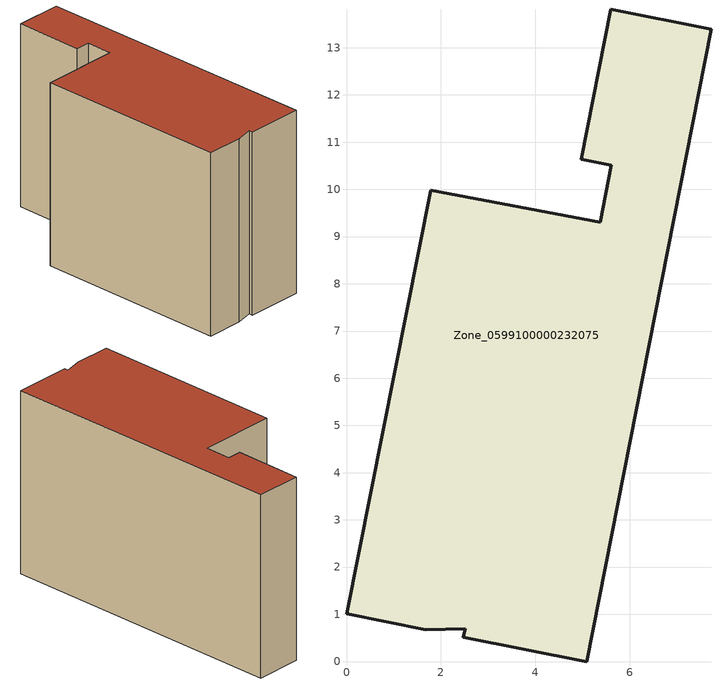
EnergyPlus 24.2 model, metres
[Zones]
Zone_0599100000232075
 floor ground (C_G): 0,1.01 1.78,9.98 5.37,9.3 5.61,10.51 4.97,10.64 5.6,13.81 7.72,13.39 5.09,0 2.48,0.52 2.51,0.69 1.68,0.68 z0
 wall outside (C_F): 1.78,9.98 0,1.01 1.68,0.68 2.51,0.69 2.48,0.52 5.09,0 7.72,13.39 5.6,13.81 4.97,10.64 5.61,10.51 5.37,9.3 1.78,9.98 z0:8.6
 roof outside (C_R): 2.51,0.69 2.48,0.52 5.09,0 7.72,13.39 5.6,13.81 4.97,10.64 5.61,10.51 5.37,9.3 1.78,9.98 0,1.01 1.68,0.68 z8.6
[BUILDING]
Pand.0599100000232075: North Axis=0; Terrain=City; Loads Convergence Tolerance Value=0.04; Temperature Convergence Tolerance Value=0.4; Solar Distribution=FullExterior; Maximum Number of Warmup Days=25; Minimum Number of Warmup Days=1
[Site:Location]
Rotterdam.The.Hague.AP_ZH_NLD Design_Conditions: Latitude=51.96; Longitude=4.45; Time Zone=1; Elevation=-4.5
[SITE:GROUNDTEMPERATURE:BUILDINGSURFACE]
18, 18, 18, 18, 18, 18, 18, 18, 18, 18, 18, 18
[MATERIAL] Thermal Absorptance=0.9; Solar Absorptance=0.7; Visible Absorptance=0.7
Name | Roughness | Thickness | Conductivity | Density | Specific Heat
G.TI.1975-1991 | MediumSmooth | 0.15 | 0.288461 | 540 | 1210
F.TI.1975-1991 | Rough | 0.3 | 0.230769 | 1920 | 840
R.TI.1975-1991 | MediumRough | 0.2 | 0.153846 | 1500 | 1000
[CONSTRUCTION]
C_G: G.TI.1975-1991
C_F: F.TI.1975-1991
C_R: R.TI.1975-1991
[ZONE]
Zone_0599100000232075: Type=1; Multiplier=1; Ceiling Height=Autocalculate; Volume=Autocalculate; Floor Area=autocalculate; Part of Total Floor Area=Yes
[ZONEINFILTRATION:DESIGNFLOWRATE]
Infil_Zone_0599100000232075: Zone or ZoneList or Space or SpaceList=Zone_0599100000232075; Schedule=AlwaysOn; Design Flow Rate Calculation Method=Flow/Area; Flow Rate per Floor Area=0.003; Constant Term Coefficient=1; Temperature Term Coefficient=0; Velocity Term Coefficient=0; Velocity Squared Term Coefficient=0
[HVACTEMPLATE:ZONE:IDEALLOADSAIRSYSTEM]
Zone_0599100000232075: Maximum Heating Supply Air Temperature=50; Minimum Cooling Supply Air Temperature=13; Maximum Heating Supply Air Humidity Ratio=0.0156; Minimum Cooling Supply Air Humidity Ratio=0.0077; Heating Limit=NoLimit; Cooling Limit=NoLimit; Dehumidification Control Type=ConstantSensibleHeatRatio; Cooling Sensible Heat Ratio=0.7; Dehumidification Setpoint=60; Humidification Control Type=None; Humidification Setpoint=30; Outdoor Air Method=None; Outdoor Air Flow Rate per Person=0.00944; Outdoor Air Flow Rate per Zone Floor Area=0; Outdoor Air Flow Rate per Zone=0; Demand Controlled Ventilation Type=None; Outdoor Air Economizer Type=NoEconomizer; Heat Recovery Type=None; Sensible Heat Recovery Effectiveness=0.7; Latent Heat Recovery Effectiveness=0.65
[ZONECONTROL:THERMOSTAT]
ThermostatControl_Zone_0599100000232075: Zone or ZoneList=Zone_0599100000232075; Control Type Schedule=DualSetpointControlType; Control 1=Thermostat_Zone_0599100000232075; Temperature Difference Between Cutout And Setpoint=0
[THERMOSTATSETPOINT:DUALSETPOINT]
Thermostat_Zone_0599100000232075: Heating Setpoint Temperature Schedule=HeatingSetpoint_Zone_0599100000232075; Cooling Setpoint Temperature Schedule=CoolingSetpoint_Zone_0599100000232075
[SCHEDULE:COMPACT]
HeatingSetpoint_Zone_0599100000232075: Through: 12/31, For: AllDays, Until: 24:00, 21
CoolingSetpoint_Zone_0599100000232075: Through: 12/31, For: AllDays, Until: 24:00, 24
DualSetpointControlType: Through: 12/31, For: AllDays, Until: 24:00, 4
AlwaysOn: Through: 12/31, For: AllDays, Until: 24:00, 1
